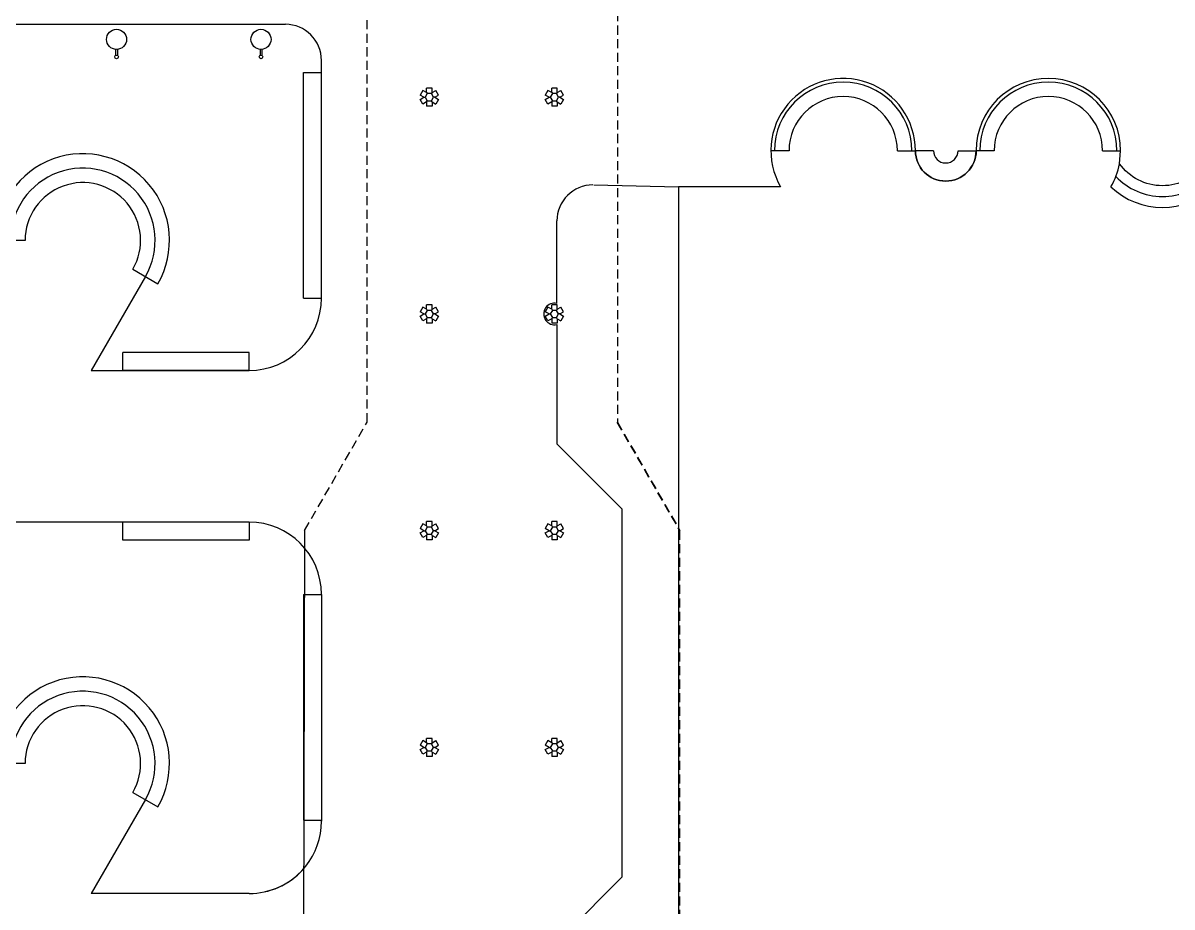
# Model space of a CAD drawing. Header units: millimetres. Extents: x 2686 to 2939, y 1294 to 1441.
# Drawn here: x 2784.3 to 2816.12, y 1367.08 to 1391.56 of the extents above; entities that cross this region are included whole.
import ezdxf

# ---------------------------------------------------------------- set-up
doc = ezdxf.new("R2010")
doc.units = ezdxf.units.MM
doc.linetypes.add('HIDDEN', pattern=[0.375, 0.25, -0.125])
for name, color, linetype in [('AR-ALV-V', 2, 'Continuous'), ('ar-banco-v', 2, 'Continuous'), ('AR-CALÇADA', 1, 'Continuous'), ('AR-ESTMA-C', 1, 'Continuous'), ('AR-ILUMINAÇÃO-JARDIM', 1, 'Continuous'), ('AR-PIS', 1, 'Continuous'), ('AR-PISO', 1, 'Continuous'), ('AR-PISO-V', 1, 'Continuous'), ('AR-PROJ', 1, 'HIDDEN'), ('PLAT-CONG', 7, 'Continuous')]:
    doc.layers.add(name, color=color, linetype=linetype)

# ---------------------------------------------------------------- blocks, each defined once
blk = doc.blocks.new('Poste Jardim')
at = {"layer": 'AR-ILUMINAÇÃO-JARDIM'}
for p, q in [((-0.025, 0.109), (-0.025, 0.274)), ((0.025, 0.109), (0.025, 0.274))]:
    blk.add_line(p, q, dxfattribs=at)
for centre, radius in [((0, 0.318), 0.05), ((0, 0.318), 0.05), ((0, -0.167), 0.278)]:
    blk.add_circle(centre, radius, dxfattribs=at)
blk = doc.blocks.new('A$C527D507D')
at = {"layer": 'AR-PROJ'}
for points in [[(29.445, 0), (31.177, 3), (31.177, 26.35)], [(38.105, 26.35), (38.105, 3), (39.837, 0)]]:
    blk.add_lwpolyline(points, dxfattribs=at)
blk = doc.blocks.new('pilar15')
at = {"layer": 'AR-ESTMA-C'}
for p, q in [((-0.179, 0.19), (-0.254, 0.06)), ((-0.15, 0), (-0.254, 0.06)), ((-0.254, -0.06), (-0.15, 0)), ((-0.075, 0.13), (-0.179, 0.19)), ((-0.15, 0), (-0.115, 0)), ((0.075, 0.25), (-0.075, 0.25)), ((-0.075, 0.13), (-0.075, 0.25)), ((-0.075, 0.13), (-0.058, 0.1)), ((0.075, 0.13), (0.058, 0.1)), ((0.075, 0.13), (0.075, 0.25)), ((0.075, 0.13), (0.179, 0.19)), ((0.15, 0), (0.115, 0)), ((0.15, 0), (0.254, 0.06)), ((0.15, 0), (0.254, -0.06)), ((0.254, 0.06), (0.179, 0.19)), ((-0.179, -0.19), (-0.254, -0.06)), ((-0.075, -0.13), (-0.179, -0.19)), ((-0.075, -0.13), (-0.058, -0.1)), ((-0.075, -0.13), (-0.075, -0.25)), ((0.075, -0.25), (-0.075, -0.25)), ((0.075, -0.13), (0.058, -0.1)), ((0.075, -0.13), (0.179, -0.19)), ((0.075, -0.13), (0.075, -0.25)), ((0.254, -0.06), (0.179, -0.19))]:
    blk.add_line(p, q, dxfattribs=at)
blk.add_lwpolyline([(0.058, 0.1), (-0.058, 0.1), (-0.115, 0), (-0.058, -0.1), (0.058, -0.1), (0.115, 0)], close=True, dxfattribs=at)

msp = doc.modelspace()

# ---------------------------------------------------------------- linework, layer by layer
at = {"layer": 'AR-ALV-V'}
for p, q in [((2784.358, 1385.541), (2783.558, 1385.541)), ((2787.344, 1384.741), (2788.037, 1384.341)), ((2784.358, 1371.058), (2783.558, 1371.058)), ((2787.344, 1370.258), (2788.037, 1369.858))]:
    msp.add_line(p, q, dxfattribs=at)
for centre, radius in [((2785.958, 1385.541), 2.4), ((2785.958, 1385.541), 2), ((2785.958, 1385.541), 1.6), ((2785.958, 1371.058), 2.4), ((2785.958, 1371.058), 2), ((2785.958, 1371.058), 1.6)]:
    msp.add_arc(centre, radius, 330, 180, dxfattribs=at)
at = {"layer": 'ar-banco-v'}
for p, q in [((2805.514, 1388.025), (2805.014, 1388.025)), ((2805.514, 1388.025), (2805.114, 1388.025)), ((2808.514, 1388.025), (2808.914, 1388.025)), ((2808.914, 1388.025), (2809.014, 1388.025)), ((2809.514, 1388.025), (2809.014, 1388.025)), ((2809.514, 1388.025), (2809.014, 1388.025)), ((2810.197, 1388.025), (2810.697, 1388.025)), ((2811.197, 1388.025), (2810.697, 1388.025)), ((2814.197, 1388.025), (2814.597, 1388.025)), ((2814.597, 1388.025), (2814.697, 1388.025))]:
    msp.add_line(p, q, dxfattribs=at)
for centre, radius, start, end in [((2807.014, 1388.025), 1.9, 0, 180), ((2812.697, 1388.025), 1.9, 0, 180), ((2807.014, 1388.025), 1.5, 0, 180), ((2812.697, 1388.025), 1.5, 0, 180), ((2809.855, 1388.025), 0.841, 180, 0), ((2809.855, 1388.025), 0.341, 180, 0)]:
    msp.add_arc(centre, radius, start, end, dxfattribs=at)
at = {"layer": 'AR-CALÇADA'}
for p, q in [((2779.993, 1391.525), (2791.566, 1391.525)), ((2792.566, 1390.191), (2792.566, 1390.525)), ((2787.69, 1384.541), (2786.189, 1381.941)), ((2786.189, 1381.941), (2790.566, 1381.941)), ((2790.566, 1377.741), (2783.378, 1377.741)), ((2787.69, 1370.058), (2786.189, 1367.458)), ((2790.566, 1367.458), (2786.189, 1367.458))]:
    msp.add_line(p, q, dxfattribs=at)
msp.add_lwpolyline([(2867.472, 1388.025), (2845.018, 1388.025, 0.999727), (2841.014, 1388.024), (2841.046, 1387.665, -0.513087), (2838.664, 1387.665, 1.094888), (2834.697, 1388.025, -1), (2833.014, 1388.025, 1), (2829.014, 1388.025), (2829.046, 1387.665, -0.513087), (2826.664, 1387.665, 1.094888), (2822.697, 1388.025, -1), (2821.014, 1388.025, 1), (2817.014, 1388.025), (2817.046, 1387.665, -0.513087), (2814.664, 1387.665), (2814.697, 1388.025, 1), (2810.697, 1388.025, -1), (2809.014, 1388.025, 1.303225), (2805.281, 1387.025), (2802.451, 1387.025), (2802.451, 1364.992), (2800.877, 1362.265), (2799.118, 1362.265)], format="xyb", dxfattribs=at)
for centre, radius, start, end in [((2791.566, 1390.525), 1, 0, 90), ((2790.566, 1383.941), 2, 270, 0), ((2790.566, 1375.741), 2, 360, 90), ((2790.566, 1369.458), 2, 283.141, 360)]:
    msp.add_arc(centre, radius, start, end, dxfattribs=at)
at = {"layer": 'AR-PIS'}
msp.add_line((2800.105, 1387.079), (2802.451, 1387.025), dxfattribs=at)
at = {"layer": 'AR-PISO'}
for p, q in [((2792.066, 1383.941), (2792.066, 1390.191)), ((2792.066, 1390.191), (2792.566, 1390.191)), ((2792.566, 1383.941), (2792.566, 1390.191)), ((2792.066, 1383.941), (2792.566, 1383.941)), ((2790.566, 1382.441), (2787.066, 1382.441)), ((2787.066, 1381.941), (2787.066, 1382.441)), ((2790.566, 1381.941), (2790.566, 1382.441)), ((2790.566, 1381.941), (2787.066, 1381.941)), ((2790.566, 1377.741), (2787.066, 1377.741)), ((2787.066, 1377.241), (2787.066, 1377.741)), ((2790.566, 1377.741), (2790.566, 1377.241)), ((2792.1, 1377.512), (2792.066, 1365.458)), ((2790.566, 1377.241), (2787.066, 1377.241)), ((2792.066, 1375.741), (2792.066, 1369.491)), ((2792.066, 1375.741), (2792.566, 1375.741)), ((2792.566, 1375.741), (2792.566, 1369.458)), ((2792.066, 1369.491), (2792.566, 1369.491))]:
    msp.add_line(p, q, dxfattribs=at)
for centre, radius, start, end in [((2812.697, 1388.025), 2, 330, 349.6262), ((2815.855, 1388.52), 1.766, 223.1096, 316.8904), ((2815.855, 1388.52), 2.066, 226.3456, 313.6544), ((2790.566, 1369.458), 2, 270, 317.8826)]:
    msp.add_arc(centre, radius, start, end, dxfattribs=at)
at = {"layer": 'AR-PISO-V'}
for p, q in [((2799.086, 1383.795), (2799.086, 1386.079)), ((2799.086, 1383.214), (2799.086, 1379.912)), ((2799.086, 1379.912), (2800.886, 1378.112)), ((2800.886, 1378.112), (2800.886, 1367.912)), ((2799.086, 1366.112), (2800.886, 1367.912))]:
    msp.add_line(p, q, dxfattribs=at)
for centre, radius, start, end in [((2800.086, 1386.079), 1, 90, 180), ((2799.018, 1383.504), 0.298, 76.8315, 283.1685)]:
    msp.add_arc(centre, radius, start, end, dxfattribs=at)
at = {"layer": 'AR-PROJ'}
for p, q in [((2800.75, 1380.504), (2802.483, 1377.504)), ((2802.483, 1377.504), (2802.483, 1365.504))]:
    msp.add_line(p, q, dxfattribs=at)

# ---------------------------------------------------------------- block references
at = {"layer": 'AR-ESTMA-C', "ltscale": 0.25}
for p in [(2795.554, 1389.504), (2799.018, 1389.504), (2795.554, 1383.504), (2799.018, 1383.504), (2795.554, 1377.504), (2799.018, 1377.504), (2795.554, 1371.504), (2799.018, 1371.504)]:
    msp.add_blockref('pilar15', p, dxfattribs=at)
at = {"layer": 'AR-ILUMINAÇÃO-JARDIM', "rotation": 180}
for p in [(2786.892, 1390.94), (2790.892, 1390.94)]:
    msp.add_blockref('Poste Jardim', p, dxfattribs=at)
at = {"layer": 'PLAT-CONG'}
msp.add_blockref('A$C527D507D', (2762.655, 1377.512), dxfattribs=at)

doc.saveas('drawing.dxf')
